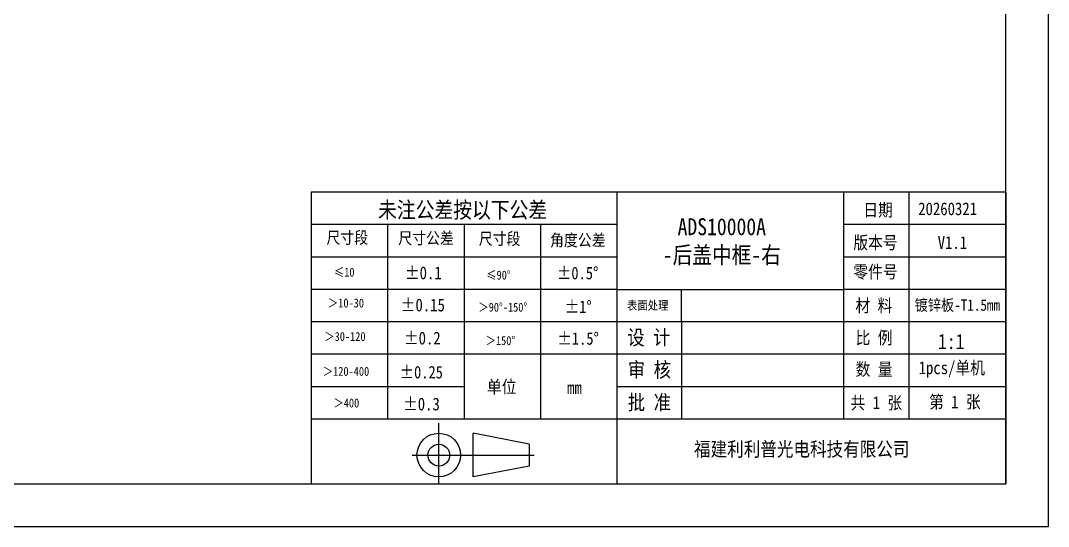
# Model space of a CAD drawing. Header units: millimetres. Extents: x -177 to 18421, y -5017 to 3255.
# Drawn here: x 16007 to 16612, y 1159 to 1457 of the extents above; entities that cross this region are included whole.
import ezdxf

# ---------------------------------------------------------------- set-up
doc = ezdxf.new("R2010")
doc.units = ezdxf.units.MM
doc.header["$LTSCALE"] = 46.255
doc.layers.get('0').update_dxf_attribs({"linetype": 'CONTINUOUS'})
doc.styles.get("Standard").update_dxf_attribs({"font": 'txt', "width": 0.85})

msp = doc.modelspace()

# ---------------------------------------------------------------- linework, layer by layer
at = {"color": 7, "linetype": 'Continuous'}
for p, q in [((16612.169, 1159.458), (16612.169, 2000.458)), ((15423.169, 1159.458), (16612.169, 1159.458))]:
    msp.add_line(p, q, dxfattribs=at)
for p, q in [((16587.169, 1356.259), (16177.973, 1356.259)), ((16177.973, 1356.259), (16177.973, 1184.458)), ((16357.973, 1356.259), (16357.973, 1184.458)), ((16491.533, 1356.259), (16491.533, 1222.636)), ((16529.902, 1356.259), (16529.902, 1223.272)), ((16587.169, 1356.259), (16587.169, 1184.458)), ((16357.973, 1337.17), (16177.973, 1337.17)), ((16222.973, 1337.17), (16222.973, 1222.663)), ((16267.973, 1337.17), (16267.973, 1222.663)), ((16312.973, 1337.17), (16312.973, 1222.663)), ((16587.169, 1337.17), (16491.533, 1337.17)), ((16357.973, 1318.081), (16177.973, 1318.081)), ((16587.169, 1318.081), (16491.533, 1318.081)), ((16357.973, 1298.992), (16177.973, 1298.992)), ((16357.973, 1298.992), (16491.533, 1298.992)), ((16396.151, 1279.903), (16396.151, 1298.992)), ((16587.169, 1298.992), (16491.533, 1298.992)), ((16357.973, 1279.903), (16177.973, 1279.903)), ((16587.169, 1279.903), (16357.973, 1279.903)), ((16396.151, 1279.903), (16396.151, 1222.636)), ((16587.169, 1260.814), (16177.973, 1260.814)), ((16267.973, 1241.752), (16177.973, 1241.752)), ((16587.169, 1241.725), (16357.973, 1241.725)), ((16357.973, 1222.663), (16177.973, 1222.663)), ((16587.169, 1222.636), (16357.973, 1222.636)), ((16306.407, 1207.905), (16273.331, 1214.341)), ((16306.407, 1207.905), (16306.407, 1195.035)), ((16306.407, 1195.035), (16273.331, 1188.599)), ((16177.973, 1184.458), (16587.169, 1184.458))]:
    msp.add_line(p, q)
at = {"lineweight": -3}
for p, q in [((16253.121, 1185.02), (16253.121, 1220.371)), ((16273.331, 1188.599), (16273.331, 1214.341)), ((16237.411, 1201.47), (16309.197, 1201.47))]:
    msp.add_line(p, q, dxfattribs=at)
at = {"color": 7, "linetype": 'Continuous'}
msp.add_lwpolyline([(15448.169, 1184.458), (16587.169, 1184.458), (16587.169, 1975.458), (15448.169, 1975.458)], close=True, dxfattribs=at)
at = {"lineweight": -3}
for radius in [12.871, 6.435]:
    msp.add_circle((16253.121, 1201.47), radius, dxfattribs=at)

# ---------------------------------------------------------------- texts
for s, insert, char_height, width, attachment_point in [('{\\f宋体|b0|i0|c134|p54;未注公差按以下公差}', (16267.13, 1345.315), 9.5445, 169.57989, 5), ('{\\fSimSun|b0|i0|c134|p54;日期}', (16511.845, 1345.387), 7.5, 56.7, 5), ('{\\fSimSun|b0|i0|c0|p54;202\\fSimSun|b0|i0|c134|p54;60321}', (16535.454, 1350.269), 7.5, 47.64523, 1), ('{\\fSimSun|b0|i0|c134|p54;ADS10000A\\P-后盖中框-右}', (16419.79, 1327.078), 10, 104.15153, 5), ('{\\fSimSun|b0|i0|c134|p54;版本号}', (16510.295, 1326.191), 7.5, 56.7, 5), ('{\\fSimSun|b0|i0|c0|p54;V\\fSimSun|b0|i0|c134|p54;1.1}', (16546.952, 1330.394), 7.5, 47.64523, 1), ('{\\fSimSun|b0|i0|c134|p54;零件号}', (16510.294, 1308.968), 7.5, 57.267, 5), ('{\\fSimSun|b0|i0|c134|p54;表面处理}', (16376.149, 1289.378), 5.25, 37.6936, 5), ('{\\fSimSun|b0|i0|c134|p54;材 料}', (16509.346, 1289.131), 7.5, 57.267, 5), ('{\\fSimSun|b0|i0|c134|p54;镀锌板-T1.5mm}', (16558.537, 1289.442), 6.6813, 57.267, 5), ('{\\fSimSun|b0|i0|c134|p54;设 计}', (16376.868, 1270.278), 8.78094, 37.6936, 5), ('{\\fSimSun|b0|i0|c134|p54;比 例}', (16509.477, 1270.171), 7.5, 57.267, 5), ('{\\f宋体|b0|i0|c134|p54;审 核}', (16377.14, 1251.227), 8.78094, 38.178, 5), ('{\\fSimSun|b0|i0|c134|p54;数 量}', (16509.47, 1251.584), 7.5, 81, 5), ('{\\fSimSun|b0|i0|c134|p54;1pcs/单机}', (16555.239, 1251.81), 7.5, 57.267, 5), ('{\\fSimSun|b0|i0|c134|p54;单位}', (16290.16, 1241.3), 7.5, 37.6936, 5), ('{\\fSimSun|b0|i0|c134|p54;mm}', (16333.004, 1241.217), 7.5, 37.6936, 5), ('{\\f宋体|b0|i0|c134|p54;批 准}', (16377.14, 1232.057), 8.78094, 38.178, 5), ('{\\fSimSun|b0|i0|c134|p54;\\H0.85412x;共 1 张\\H1.17079x; }', (16510.789, 1231.859), 8.78094, 38.69293, 5), ('{\\fSimSun|b0|i0|c134|p54;\\H0.85412x;第 1 张\\H1.17079x; }', (16557.07, 1232.376), 8.78094, 41.14746, 5), ('{\\fSimSun|b1|i0|c134|p54;   福建利利普光电科技有限公司}', (16459.554, 1204.51), 8.41825, 188.78327, 5)]:
    msp.add_mtext(s, dxfattribs=dict(insert=insert, char_height=char_height, width=width, attachment_point=attachment_point))
at = {"lineweight": -3, "attachment_point": 5}
for s, insert, char_height, width in [('{\\fSimSun|b0|i0|c134|p54;尺寸段}', (16199.196, 1329.153), 7.05878, 63.16955), ('{\\fSimSun|b0|i0|c134|p54;尺寸公差}', (16245.61, 1328.809), 7.05878, 63.16955), ('{\\fSimSun|b0|i0|c134|p54;尺寸段}', (16288.93, 1328.466), 7.05878, 63.16955), ('{\\fSimSun|b0|i0|c134|p54;角度公差}', (16335.001, 1327.606), 7.05878, 63.16955), ('{\\fSimSun|b0|i0|c134|p54;≤10}', (16197.425, 1309.082), 5.25, 20.4485), ('{\\fSimSun|b0|i0|c0|p54;%%P\\fSimSun|b0|i0|c134|p54;0.1}', (16243.991, 1308.719), 7.5, 40.66211), ('{\\fSimSun|b0|i0|c134|p54;≤90°}', (16288.256, 1307.387), 5.25, 61.41484), ('{\\fSimSun|b0|i0|c0|p54;%%P\\fSimSun|b0|i0|c134|p54;0.5\\fSimSun|b0|i0|c0|p54;%%D}', (16334.892, 1308.615), 7.35, 40.66211), ('{\\fSimSun|b0|i0|c134|p54;＞10-30}', (16198.425, 1290.994), 5.25, 32.56221), ('{\\fSimSun|b0|i0|c0|p54;%%P\\fSimSun|b0|i0|c134|p54;0.15}', (16243.702, 1289.804), 7.5, 40.66211), ('{\\fSimSun|b0|i0|c134|p54;＞90°-150°}', (16290.804, 1288.516), 5.25, 42.83625), ('{\\fSimSun|b0|i0|c0|p54;%%P\\fSimSun|b0|i0|c134|p54;1\\fSimSun|b0|i0|c0|p54;%%D}', (16335.264, 1288.839), 7.35, 40.66211), ('{\\fSimSun|b0|i0|c134|p54;＞30-120}', (16197.823, 1271.274), 5.25, 38.82128), ('{\\fSimSun|b0|i0|c0|p54;%%P\\fSimSun|b0|i0|c134|p54;0.2}', (16243.395, 1270.311), 7.5, 40.66211), ('{\\fSimSun|b0|i0|c134|p54;＞150°}', (16289.399, 1268.864), 5.25, 61.41484), ('{\\fSimSun|b0|i0|c0|p54;%%P\\fSimSun|b0|i0|c134|p54;1.5\\fSimSun|b0|i0|c0|p54;%%D}', (16335.197, 1270.092), 7.35, 40.66211), ('{\\fSimSun|b0|i0|c134|p54;＞120-400}', (16198.459, 1250.744), 5.25, 38.60023), ('{\\fSimSun|b0|i0|c0|p54;%%P\\fSimSun|b0|i0|c134|p54;0.25}', (16242.791, 1250.229), 7.35, 40.66211), ('{\\fSimSun|b0|i0|c134|p54;＞400}', (16198.641, 1232.108), 5.25, 61.41484), ('{\\fSimSun|b0|i0|c0|p54;%%P\\fSimSun|b0|i0|c134|p54;0.3}', (16242.875, 1231.485), 7.5, 40.66211)]:
    msp.add_mtext(s, dxfattribs=dict(at, insert=insert, char_height=char_height, width=width))
at = {"linetype": 'Continuous', "insert": (16562.718, 1272.868), "char_height": 9, "width": 13.6115, "attachment_point": 3, "line_spacing_factor": 0.9}
msp.add_mtext('{\\fSimSun|b0|i0|c134|p2;1:1}', dxfattribs=at)

doc.saveas('drawing.dxf')
